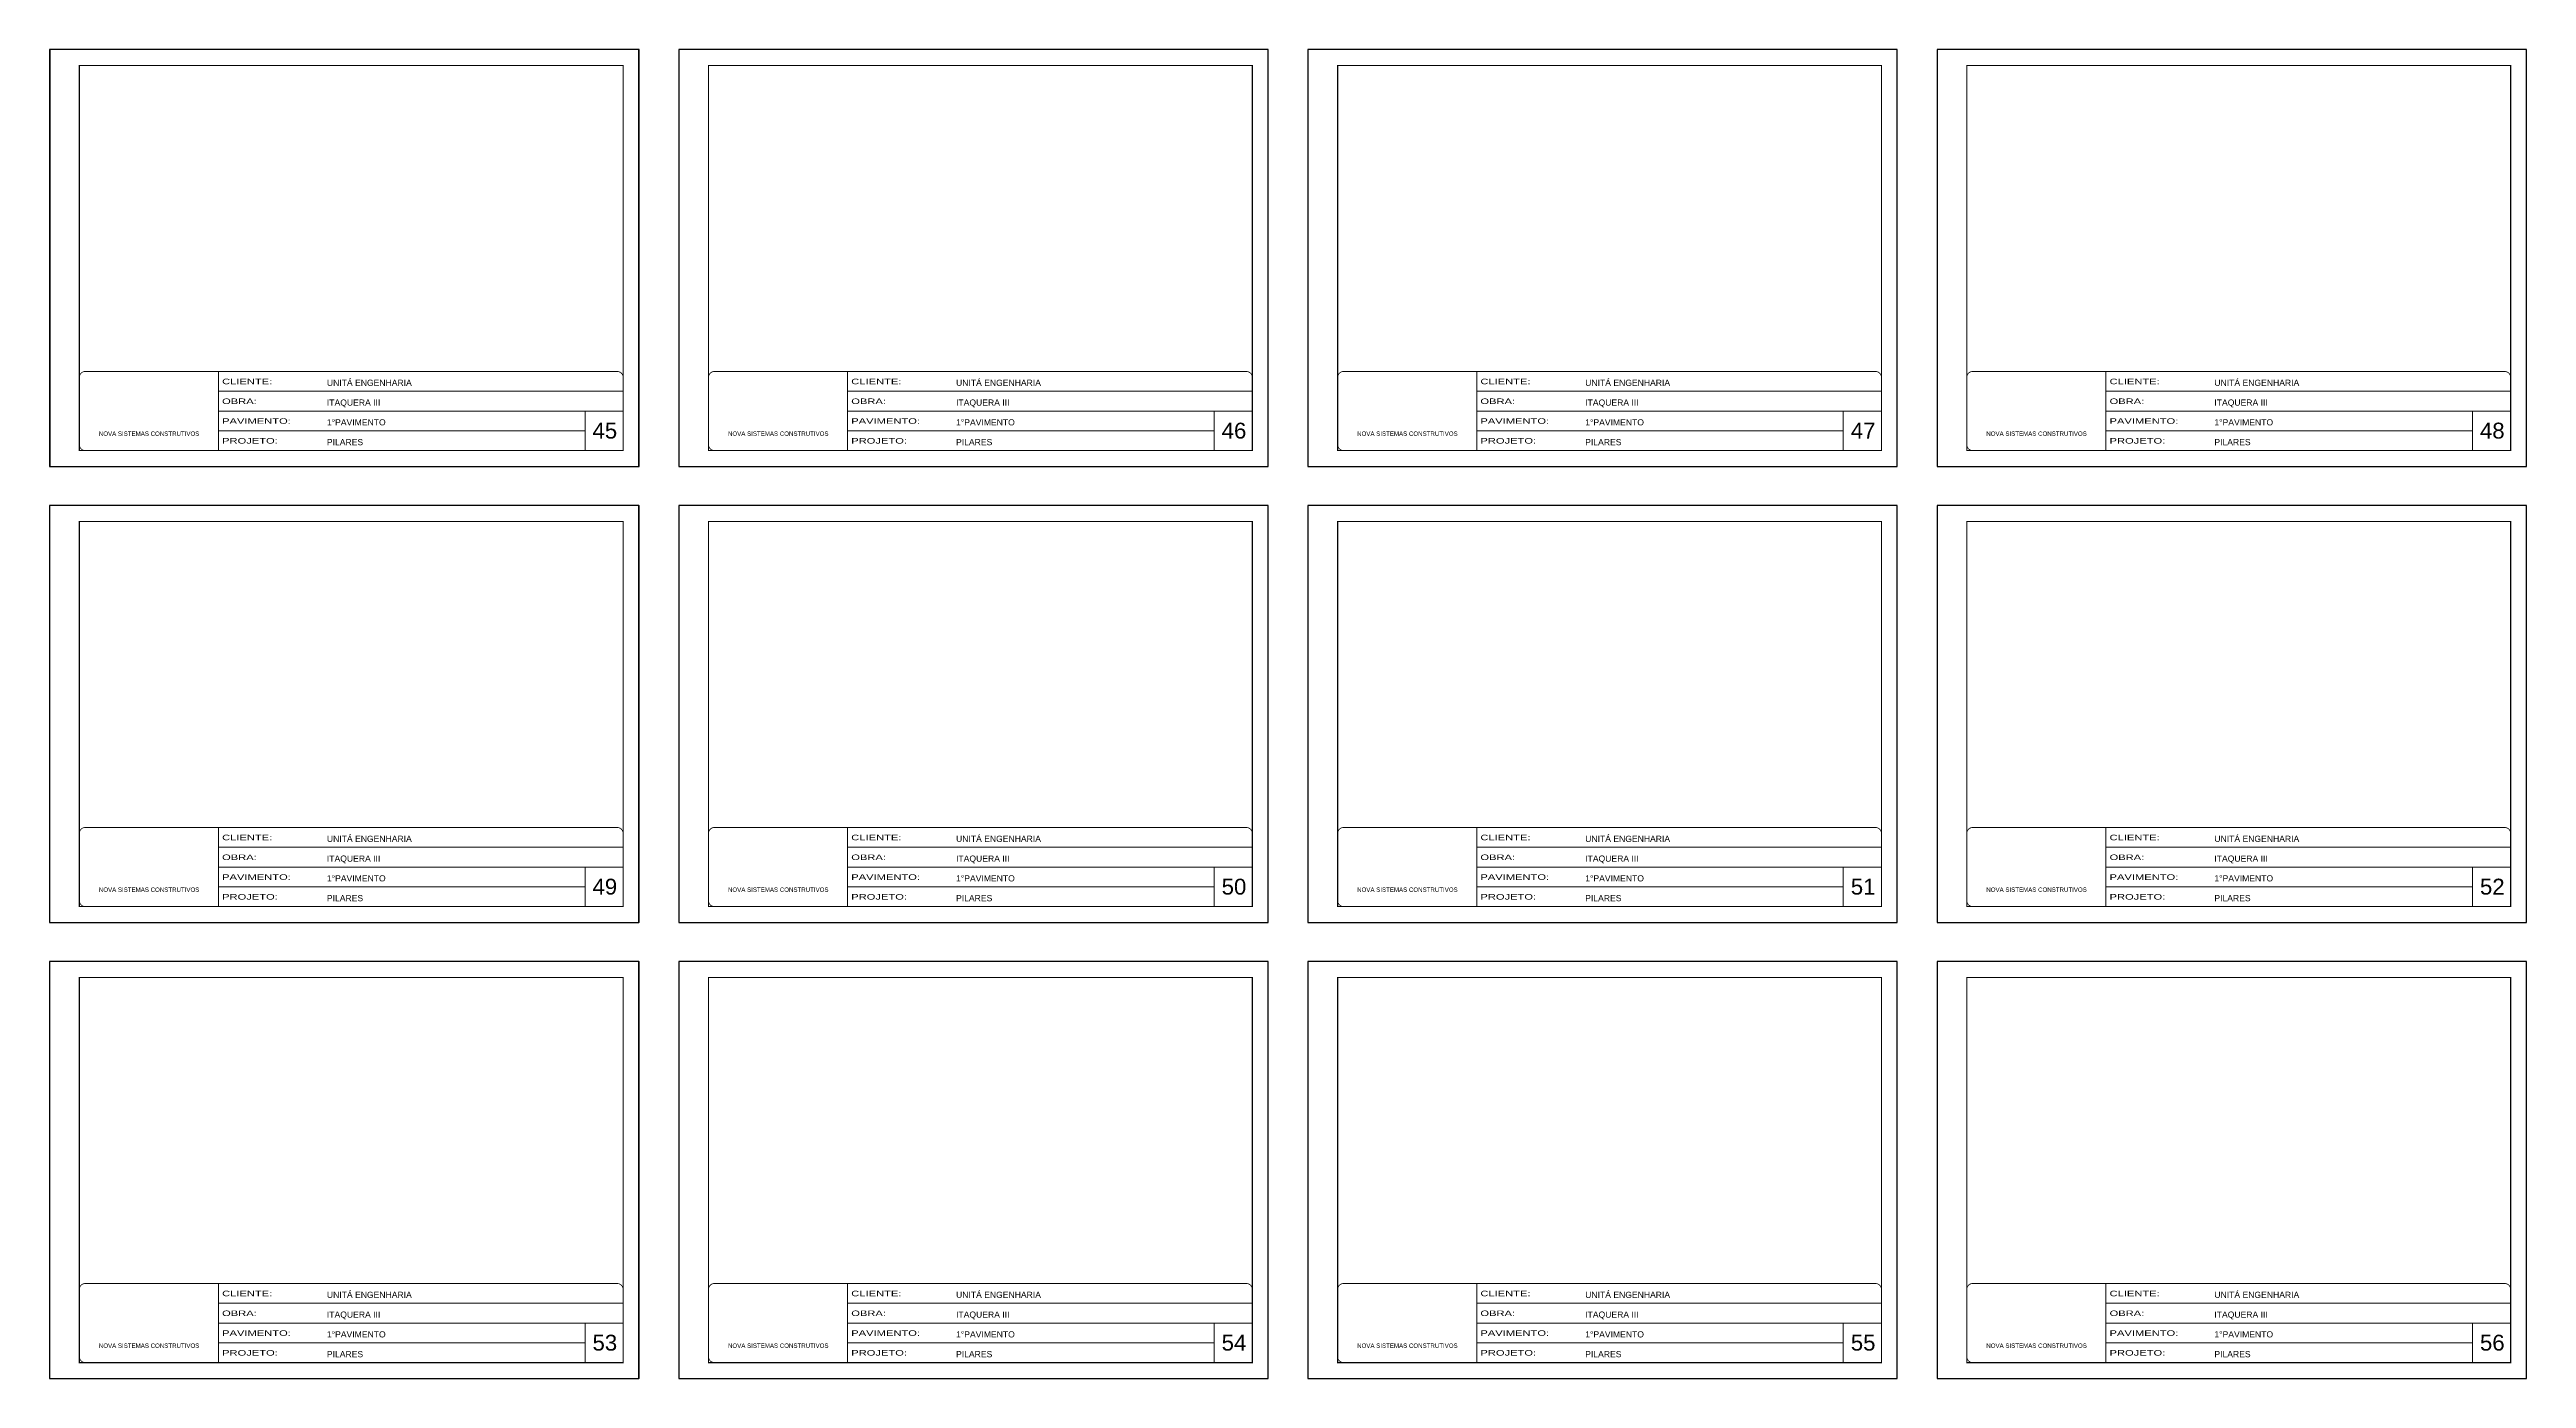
# Model space of a CAD drawing. Extents: x 2296 to 12463, y 760 to 16806.
# Drawn here: x 2885 to 9125, y 760 to 4107 of the extents above; entities that cross this region are included whole.
import ezdxf

# ---------------------------------------------------------------- set-up
doc = ezdxf.new("R2010")
doc.units = 0
doc.linetypes.add('CONTINUO', pattern=[0])
doc.linetypes.add('DASHED', pattern=[0.75, 0.5, -0.25])
for name, color, linetype, lineweight in [('CARIMBO', 255, 'Continuous', 9), ('Folhas', 255, 'Continuous', 9), ('SARRAFO DE PRESSAO', 251, 'DASHED', 9)]:
    doc.layers.add(name, color=color, linetype=linetype, lineweight=lineweight)
doc.layers.add('Laje_Perimetro', color=7, linetype='Continuous', plot=False)
doc.styles.add('ARIAL', font='arial.ttf')
doc.styles.add('Tecnologia', font='')
doc.styles.get('Tecnologia').set_extended_font_data('Forgotten Futurist')

# ---------------------------------------------------------------- blocks, each defined once
blk = doc.blocks.new('9999999999')
at = {"color": 30, "linetype": 'CONTINUO'}
for p, q in [((98564.6, 34230.2), (98564.6, 34429.4)), ((98564.6, 34379.6), (99584, 34379.6)), ((98564.6, 34329.8), (99488, 34329.8)), ((99584, 34329.8), (99488, 34329.8)), ((99488, 34329.8), (99488, 34230.2)), ((98564.6, 34280), (99488, 34280))]:
    blk.add_line(p, q, dxfattribs=at)
at = {"color": 30, "linetype": 'CONTINUO', "const_width": 2}
blk.add_lwpolyline([(99584, 34230.2), (99584, 34414.4, 0.414214), (99569, 34429.4), (98229, 34429.4, 0.414214), (98214, 34414.4), (98214, 34245.2, 0.414214), (98229, 34230.2), (99584, 34230.2)], format="xyb", dxfattribs=at)
at = {"layer": 'Folhas'}
blk.add_lwpolyline([(98139, 34190.2), (99624, 34190.2), (99624, 35240.2), (98139, 35240.2)], close=True, dxfattribs=at)
at = {"layer": 'Folhas', "color": 30, "const_width": 3}
blk.add_lwpolyline([(98214, 34230.2), (99584, 34230.2), (99584, 35200.2), (98214, 35200.2)], close=True, dxfattribs=at)
at = {"color": 7, "linetype": 'Continuous', "ltscale": 5, "style": 'ARIAL'}
for s, height, p in [('UNITÁ ENGENHARIA', 15.483, (98837.7, 34393.1)), ('ITAQUERA III', 15.483, (98837.7, 34343.3)), ('NOVA SISTEMAS CONSTRUTIVOS', 11.059, (98263.2, 34267.2)), ('1°PAVIMENTO', 15.483, (98837.7, 34293.5)), ('PILARES', 15.48, (98837.7, 34243.7))]:
    blk.add_text(s, height=height, dxfattribs=at).set_placement(p)
at = {"layer": 'Folhas', "color": 7, "style": 'Tecnologia', "width": 1.5}
for s, p in [('CLIENTE:', (98573.7, 34397.2)), ('OBRA:', (98573.7, 34347.3)), ('PAVIMENTO:', (98573.7, 34297.5)), ('PROJETO:', (98573.7, 34247.7))]:
    blk.add_text(s, height=14, dxfattribs=at).set_placement(p)

msp = doc.modelspace()

# ---------------------------------------------------------------- linework, layer by layer
at = {"layer": 'Laje_Perimetro'}
for points in [[(4369.89, 4106.81), (2884.89, 4106.81), (2884.89, 3056.81), (4369.89, 3056.81)], [(4369.89, 4106.81), (2884.89, 4106.81), (2884.89, 3056.81), (4369.89, 3056.81)], [(4370.35, 4106.81), (2885.35, 4106.81), (2885.35, 3056.81), (4370.35, 3056.81)], [(5954.89, 4106.81), (4469.89, 4106.81), (4469.89, 3056.81), (5954.89, 3056.81)], [(5954.89, 4106.81), (4469.89, 4106.81), (4469.89, 3056.81), (5954.89, 3056.81)], [(5954.89, 4106.81), (4469.89, 4106.81), (4469.89, 3056.81), (5954.89, 3056.81)], [(7539.89, 4106.81), (6054.89, 4106.81), (6054.89, 3056.81), (7539.89, 3056.81)], [(7539.89, 4106.81), (6054.89, 4106.81), (6054.89, 3056.81), (7539.89, 3056.81)], [(7539.89, 4106.81), (6054.89, 4106.81), (6054.89, 3056.81), (7539.89, 3056.81)], [(9124.89, 4106.81), (7639.89, 4106.81), (7639.89, 3056.81), (9124.89, 3056.81)], [(9124.89, 4106.81), (7639.89, 4106.81), (7639.89, 3056.81), (9124.89, 3056.81)], [(9124.89, 4106.81), (7639.89, 4106.81), (7639.89, 3056.81), (9124.89, 3056.81)], [(4369.89, 2958.24), (2884.89, 2958.24), (2884.89, 1908.24), (4369.89, 1908.24)], [(5954.89, 2958.24), (4469.89, 2958.24), (4469.89, 1908.24), (5954.89, 1908.24)], [(7539.89, 2958.24), (6054.89, 2958.24), (6054.89, 1908.24), (7539.89, 1908.24)], [(9124.89, 2958.24), (7639.89, 2958.24), (7639.89, 1908.24), (9124.89, 1908.24)], [(4369.89, 1809.66), (2884.89, 1809.66), (2884.89, 759.66), (4369.89, 759.66)], [(5954.89, 1809.66), (4469.89, 1809.66), (4469.89, 759.66), (5954.89, 759.66)], [(7539.89, 1809.66), (6054.89, 1809.66), (6054.89, 759.66), (7539.89, 759.66)], [(9124.89, 1809.66), (7639.89, 1809.66), (7639.89, 759.66), (9124.89, 759.66)]]:
    msp.add_lwpolyline(points, close=True, dxfattribs=at)

# ---------------------------------------------------------------- block references
at = {"layer": 'SARRAFO DE PRESSAO', "color": 6, "linetype": 'ByBlock'}
for p in [(-95254.09, -31133.39), (-93669.09, -31133.39), (-92084.09, -31133.39), (-90499.09, -31133.39), (-95254.09, -32281.97), (-93669.09, -32281.97), (-92084.09, -32281.97), (-90499.09, -32281.97), (-95254.09, -33430.54), (-93669.09, -33430.54), (-92084.09, -33430.54), (-90499.09, -33430.54)]:
    msp.add_blockref('9999999999', p, dxfattribs=at)

# ---------------------------------------------------------------- texts
at = {"layer": 'CARIMBO', "style": 'ARIAL'}
for s, p in [('45', (4252.75, 3126.96)), ('46', (5837.75, 3126.96)), ('47', (7422.75, 3126.96)), ('48', (9007.75, 3126.96)), ('49', (4252.75, 1978.38)), ('50', (5837.75, 1978.38)), ('51', (7422.75, 1978.38)), ('52', (9007.75, 1978.38)), ('53', (4252.75, 829.81)), ('54', (5837.75, 829.81)), ('55', (7422.75, 829.81)), ('56', (9007.75, 829.81))]:
    msp.add_text(s, height=40, dxfattribs=at).set_placement(p)

doc.saveas('drawing.dxf')
